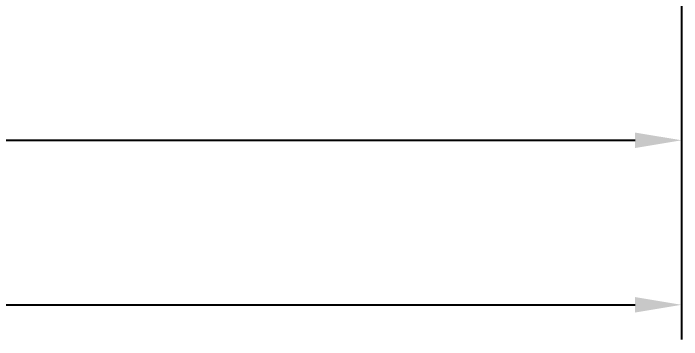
# Model space of a CAD drawing. Header units: millimetres. Extents: x 126854 to 137041, y -144259 to -137812.
# Drawn here: x 131659 to 132234, y -140775 to -140494 of the extents above; entities that cross this region are included whole.
import ezdxf

# ---------------------------------------------------------------- set-up
doc = ezdxf.new("R2010")
doc.units = ezdxf.units.MM
doc.header["$LTSCALE"] = 13
doc.layers.add('标注、文本', color=3, linetype='Continuous', lineweight=25)
doc.styles.get("Standard").update_dxf_attribs({"font": 'gbenor.shx', "bigfont": 'gbcbig.shx'})
doc.dimstyles.new('1-15', dxfattribs={"dimscale": 20, "dimtxt": 3.5, "dimasz": 2, "dimexe": 1.5, "dimexo": 0.5, "dimgap": 0.5, "dimtad": 1, "dimtoh": 1, "dimdec": 1, "dimdsep": 46, "dimtxsty": 'Standard', "dimcen": 2.5, "dimclrd": 3, "dimclre": 3, "dimclrt": 3, "dimadec": 0, "dimazin": 2, "dimtfac": 1, "dimtdec": 1, "dimtmove": 0, "dimatfit": 2, "dimfxl": 1, "dimarcsym": 0})

# ---------------------------------------------------------------- blocks, each defined once
blk = doc.blocks.new('*D121')
at = {"layer": 'Defpoints', "color": 0, "lineweight": 30}
for p in [(130889.06, -140460.89), (132234.06, -140485.95), (132234.06, -140602.95)]:
    blk.add_point(p, dxfattribs=at)
at = {"layer": '标注、文本', "color": 3, "lineweight": -2}
for p, q in [((130889.06, -140470.89), (130889.06, -140632.95)), ((132234.06, -140495.95), (132234.06, -140632.95)), ((130929.06, -140602.95), (132194.06, -140602.95))]:
    blk.add_line(p, q, dxfattribs=at)
at = {"layer": '标注、文本', "color": 3, "lineweight": 30}
for points in [[(130929.06, -140596.28), (130929.06, -140609.62), (130889.06, -140602.95)], [(132194.06, -140596.28), (132194.06, -140609.62), (132234.06, -140602.95)]]:
    blk.add_solid(points, dxfattribs=at)
at = {"layer": '标注、文本', "color": 3, "insert": (131561.56, -140557.95), "char_height": 70, "attachment_point": 5}
blk.add_mtext('1345', dxfattribs=at)
blk = doc.blocks.new('*D118')
at = {"layer": 'Defpoints', "color": 0, "lineweight": 30}
for p in [(130170.06, -140142.95), (132234.06, -140450.3), (132234.06, -140744.61)]:
    blk.add_point(p, dxfattribs=at)
at = {"layer": '标注、文本', "color": 3, "lineweight": -2}
for p, q in [((130170.06, -140152.95), (130170.06, -140774.61)), ((132234.06, -140460.3), (132234.06, -140774.61)), ((130210.06, -140744.61), (132194.06, -140744.61))]:
    blk.add_line(p, q, dxfattribs=at)
at = {"layer": '标注、文本', "color": 3, "lineweight": 30}
for points in [[(130210.06, -140737.95), (130210.06, -140751.28), (130170.06, -140744.61)], [(132194.06, -140737.95), (132194.06, -140751.28), (132234.06, -140744.61)]]:
    blk.add_solid(points, dxfattribs=at)
at = {"layer": '标注、文本', "color": 3, "insert": (131202.06, -140699.61), "char_height": 70, "attachment_point": 5}
blk.add_mtext('2064', dxfattribs=at)

msp = doc.modelspace()

# ---------------------------------------------------------------- dimensions: what is measured, and where the dimension line sits
at = {"layer": '标注、文本'}
for base, p1, p2, picture, middle in [((132234.061, -140744.612), (130170.061, -140142.948), (132234.061, -140450.295), '*D118', (131202.061, -140699.612)), ((132234.061, -140602.951), (130889.061, -140460.895), (132234.061, -140485.948), '*D121', (131561.561, -140557.951))]:
    dim = msp.add_linear_dim(base=base, p1=p1, p2=p2, dimstyle='1-15', dxfattribs=at)
    dim.commit()
    dim.dimension.update_dxf_attribs({"geometry": picture, "text_midpoint": middle})

doc.saveas('drawing.dxf')
